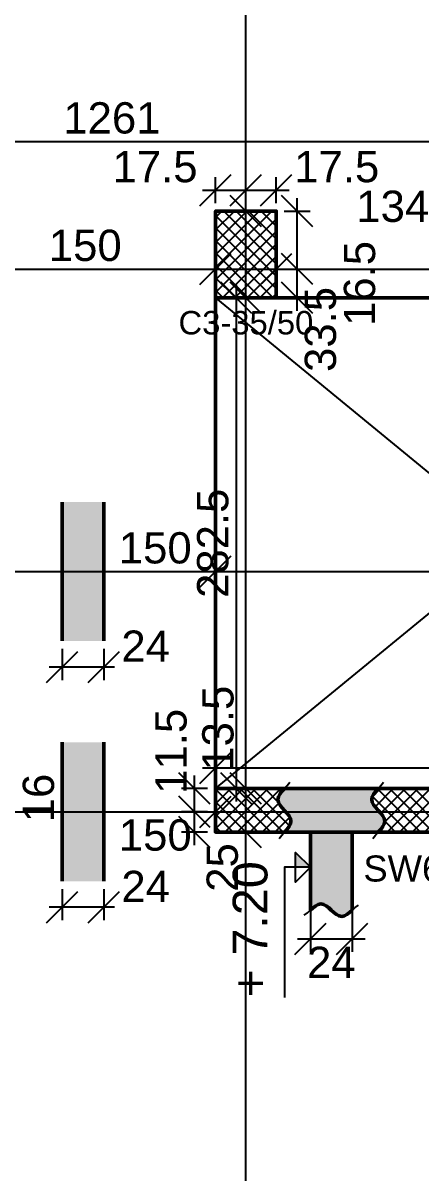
# Model space of a CAD drawing. Header units: millimetres. Extents: x -231 to 4719, y -2977 to 4533.
# Drawn here: x 887 to 1116, y 3048 to 3711 of the extents above; entities that cross this region are included whole.
import ezdxf
from ezdxf.enums import TextEntityAlignment as Align

# ---------------------------------------------------------------- set-up
doc = ezdxf.new("R2010")
doc.units = ezdxf.units.MM
for name, color, linetype, lineweight in [('COLUMN', 4, 'Continuous', 50), ('OPENING', 90, 'Continuous', 50), ('WALL', 1, 'Continuous', 50)]:
    doc.layers.add(name, color=color, linetype=linetype, lineweight=lineweight)
for name, color, linetype in [('FW_AXIS', 7, 'Continuous'), ('FW_COLUMN_HATCH', 8, 'Continuous'), ('FW_DIM', 7, 'Continuous'), ('FW_OPENING', 1, 'Continuous'), ('FW_SLAB_SECTION', 8, 'Continuous'), ('FW_TEXT', 7, 'Continuous'), ('FW_WALL_HATCH', 8, 'Continuous'), ('FW_WALL_SECTION', 8, 'Continuous')]:
    doc.layers.add(name, color=color, linetype=linetype)
doc.styles.add('REBAR_TXT', font='arial.ttf')
doc.styles.get("Standard").update_dxf_attribs({"font": 'arial.ttf'})
doc.dimstyles.new('FW_DIM', dxfattribs={"dimtxt": 18, "dimasz": 9, "dimexe": 7.5, "dimexo": 4.5, "dimgap": 4.5, "dimtad": 1, "dimdec": 0, "dimtxsty": 'Standard', "dimtsz": 9, "dimcen": 2.5, "dimdle": 7.5, "dimclrd": 256, "dimclre": 256, "dimclrt": 7, "dimazin": 3, "dimtfac": 1, "dimtmove": 2, "dimatfit": 3})

# ---------------------------------------------------------------- blocks, each defined once
blk = doc.blocks.new('_OBLIQUE')
at = {"color": 0, "linetype": 'BYBLOCK'}
blk.add_line((-0.5, -0.5), (0.5, 0.5), dxfattribs=at)
blk = doc.blocks.new('*D11')
for p, q in [((1052.66, 3240.32), (1052.66, 3175.82)), ((1076.66, 3240.32), (1076.66, 3175.82)), ((1045.16, 3183.32), (1084.16, 3183.32))]:
    blk.add_line(p, q)
at = {"layer": 'Defpoints'}
for p in [(1052.66, 3244.82), (1076.66, 3244.82), (1052.66, 3183.32)]:
    blk.add_point(p, dxfattribs=at)
at = {"layer": 'FW_DIM', "xscale": 18, "yscale": 18}
for p in [(1052.66, 3183.32), (1076.66, 3183.32)]:
    blk.add_blockref('_OBLIQUE', p, dxfattribs=at)
at = {"layer": 'FW_DIM', "color": 7, "insert": (1064.66, 3169.82), "char_height": 18, "attachment_point": 5}
blk.add_mtext('24', dxfattribs=at)
blk = doc.blocks.new('*D14')
for p, q in [((909.81, 3211.99), (909.81, 3193.99)), ((933.81, 3211.99), (933.81, 3193.99)), ((939.81, 3201.49), (902.31, 3201.49))]:
    blk.add_line(p, q)
at = {"layer": 'Defpoints'}
for p in [(909.81, 3216.49), (933.81, 3216.49), (909.81, 3201.49)]:
    blk.add_point(p, dxfattribs=at)
at = {"layer": 'FW_DIM', "xscale": 18, "yscale": 18}
for p in [(909.81, 3201.49), (933.81, 3201.49)]:
    blk.add_blockref('_OBLIQUE', p, dxfattribs=at)
at = {"layer": 'FW_DIM', "color": 7, "insert": (957.81, 3213.49), "char_height": 18, "attachment_point": 5}
blk.add_mtext('24', dxfattribs=at)
blk = doc.blocks.new('*D16')
for p, q in [((909.81, 3350.35), (909.81, 3332.35)), ((933.81, 3350.35), (933.81, 3332.35)), ((939.81, 3339.85), (902.31, 3339.85))]:
    blk.add_line(p, q)
at = {"layer": 'Defpoints'}
for p in [(909.81, 3354.85), (933.81, 3354.85), (909.81, 3339.85)]:
    blk.add_point(p, dxfattribs=at)
at = {"layer": 'FW_DIM', "xscale": 18, "yscale": 18}
for p in [(909.81, 3339.85), (933.81, 3339.85)]:
    blk.add_blockref('_OBLIQUE', p, dxfattribs=at)
at = {"layer": 'FW_DIM', "color": 7, "insert": (957.81, 3351.85), "char_height": 18, "attachment_point": 5}
blk.add_mtext('24', dxfattribs=at)
blk = doc.blocks.new('*D55')
for p, q in [((985.99, 3237.32), (985.99, 3263.99)), ((993.49, 3256.49), (978.49, 3256.49)), ((993.49, 3244.82), (978.49, 3244.82))]:
    blk.add_line(p, q)
at = {"layer": 'Defpoints'}
for p in [(997.99, 3256.49), (985.99, 3244.82), (997.99, 3244.82)]:
    blk.add_point(p, dxfattribs=at)
at = {"layer": 'FW_DIM', "xscale": 18, "yscale": 18, "rotation": 90}
for p in [(985.99, 3256.49), (985.99, 3244.82)]:
    blk.add_blockref('_OBLIQUE', p, dxfattribs=at)
at = {"layer": 'FW_DIM', "color": 7, "insert": (972.49, 3291.29), "char_height": 18, "attachment_point": 5, "rotation": 90}
blk.add_mtext('11.5', dxfattribs=at)
blk = doc.blocks.new('*D56')
for p, q in [((985.99, 3248.99), (985.99, 3277.33)), ((993.49, 3269.83), (978.49, 3269.83)), ((993.49, 3256.49), (978.49, 3256.49))]:
    blk.add_line(p, q)
at = {"layer": 'Defpoints'}
for p in [(997.99, 3269.83), (985.99, 3256.49), (997.99, 3256.49)]:
    blk.add_point(p, dxfattribs=at)
at = {"layer": 'FW_DIM', "xscale": 18, "yscale": 18, "rotation": 90}
for p in [(985.99, 3269.83), (985.99, 3256.49)]:
    blk.add_blockref('_OBLIQUE', p, dxfattribs=at)
at = {"layer": 'FW_DIM', "color": 7, "insert": (999.49, 3304.63), "char_height": 18, "attachment_point": 5, "rotation": 90}
blk.add_mtext('13.5', dxfattribs=at)
blk = doc.blocks.new('*D65')
for p, q in [((998.01, 3606.86), (998.01, 3621.86)), ((1015.5, 3606.86), (1015.5, 3621.86)), ((990.51, 3614.36), (1023, 3614.36))]:
    blk.add_line(p, q)
at = {"layer": 'Defpoints'}
for p in [(998.01, 3614.36), (998.01, 3602.36), (1015.5, 3602.36)]:
    blk.add_point(p, dxfattribs=at)
at = {"layer": 'FW_DIM', "xscale": 18, "yscale": 18}
for p in [(998.01, 3614.36), (1015.5, 3614.36)]:
    blk.add_blockref('_OBLIQUE', p, dxfattribs=at)
at = {"layer": 'FW_DIM', "color": 7, "insert": (963.21, 3627.86), "char_height": 18, "attachment_point": 5}
blk.add_mtext('17.5', dxfattribs=at)
blk = doc.blocks.new('*D66')
for p, q in [((1015.5, 3606.86), (1015.5, 3621.86)), ((1032.99, 3606.86), (1032.99, 3621.86)), ((1008, 3614.36), (1040.49, 3614.36))]:
    blk.add_line(p, q)
at = {"layer": 'Defpoints'}
for p in [(1015.5, 3614.36), (1015.5, 3602.36), (1032.99, 3602.36)]:
    blk.add_point(p, dxfattribs=at)
at = {"layer": 'FW_DIM', "xscale": 18, "yscale": 18}
for p in [(1015.5, 3614.36), (1032.99, 3614.36)]:
    blk.add_blockref('_OBLIQUE', p, dxfattribs=at)
at = {"layer": 'FW_DIM', "color": 7, "insert": (1067.79, 3627.86), "char_height": 18, "attachment_point": 5}
blk.add_mtext('17.5', dxfattribs=at)
blk = doc.blocks.new('*D67')
for p, q in [((1044.99, 3544.85), (1044.99, 3576.52)), ((1037.49, 3569.02), (1052.49, 3569.02)), ((1037.49, 3552.35), (1052.49, 3552.35))]:
    blk.add_line(p, q)
at = {"layer": 'Defpoints'}
for p in [(1032.99, 3569.02), (1032.99, 3552.35), (1044.99, 3552.35)]:
    blk.add_point(p, dxfattribs=at)
at = {"layer": 'FW_DIM', "xscale": 18, "yscale": 18, "rotation": 90}
for p in [(1044.99, 3569.02), (1044.99, 3552.35)]:
    blk.add_blockref('_OBLIQUE', p, dxfattribs=at)
at = {"layer": 'FW_DIM', "color": 7, "insert": (1080.99, 3560.69), "char_height": 18, "attachment_point": 5, "rotation": 90}
blk.add_mtext('16.5', dxfattribs=at)
blk = doc.blocks.new('*D68')
for p, q in [((1044.99, 3561.52), (1044.99, 3609.86)), ((1037.49, 3602.36), (1052.49, 3602.36)), ((1037.49, 3569.02), (1052.49, 3569.02))]:
    blk.add_line(p, q)
at = {"layer": 'Defpoints'}
for p in [(1032.99, 3602.36), (1032.99, 3569.02), (1044.99, 3569.02)]:
    blk.add_point(p, dxfattribs=at)
at = {"layer": 'FW_DIM', "xscale": 18, "yscale": 18, "rotation": 90}
for p in [(1044.99, 3602.36), (1044.99, 3569.02)]:
    blk.add_blockref('_OBLIQUE', p, dxfattribs=at)
at = {"layer": 'FW_DIM', "color": 7, "insert": (1058.49, 3534.22), "char_height": 18, "attachment_point": 5, "rotation": 90}
blk.add_mtext('33.5', dxfattribs=at)
blk = doc.blocks.new('*D72')
for p, q in [((860.21, 3248.99), (860.21, 3279.82)), ((852.71, 3272.32), (867.71, 3272.32)), ((852.71, 3256.49), (867.71, 3256.49))]:
    blk.add_line(p, q)
at = {"layer": 'Defpoints'}
for p in [(848.21, 3272.32), (848.21, 3256.49), (860.21, 3256.49)]:
    blk.add_point(p, dxfattribs=at)
at = {"layer": 'FW_DIM', "xscale": 18, "yscale": 18, "rotation": 90}
for p in [(860.21, 3272.32), (860.21, 3256.49)]:
    blk.add_blockref('_OBLIQUE', p, dxfattribs=at)
at = {"layer": 'FW_DIM', "color": 7, "insert": (896.21, 3264.4), "char_height": 18, "attachment_point": 5, "rotation": 90}
blk.add_mtext('16', dxfattribs=at)
blk = doc.blocks.new('*D73')
for p, q in [((998.01, 3274.33), (998.01, 3289.33)), ((1342, 3274.33), (1342, 3289.33)), ((990.51, 3281.83), (1349.5, 3281.83))]:
    blk.add_line(p, q)
at = {"layer": 'Defpoints'}
for p in [(998.01, 3281.83), (998.01, 3269.83), (1342, 3269.83)]:
    blk.add_point(p, dxfattribs=at)
at = {"layer": 'FW_DIM', "xscale": 18, "yscale": 18}
for p in [(998.01, 3281.83), (1342, 3281.83)]:
    blk.add_blockref('_OBLIQUE', p, dxfattribs=at)
at = {"layer": 'FW_DIM', "color": 7, "insert": (1170.01, 3295.33), "char_height": 18, "attachment_point": 5}
blk.add_mtext('344', dxfattribs=at)
blk = doc.blocks.new('*D74')
for p, q in [((1010.01, 3262.33), (1010.01, 3559.85)), ((1002.51, 3552.35), (1017.51, 3552.35)), ((1002.51, 3269.83), (1017.51, 3269.83))]:
    blk.add_line(p, q)
at = {"layer": 'Defpoints'}
for p in [(998.01, 3552.35), (998.01, 3269.83), (1010.01, 3269.83)]:
    blk.add_point(p, dxfattribs=at)
at = {"layer": 'FW_DIM', "xscale": 18, "yscale": 18, "rotation": 90}
for p in [(1010.01, 3552.35), (1010.01, 3269.83)]:
    blk.add_blockref('_OBLIQUE', p, dxfattribs=at)
at = {"layer": 'FW_DIM', "color": 7, "insert": (996.51, 3411.09), "char_height": 18, "attachment_point": 5, "rotation": 90}
blk.add_mtext('282.5', dxfattribs=at)
blk = doc.blocks.new('*D84')
for p, q in [((848.21, 3260.99), (848.21, 3263.99)), ((997.99, 3260.99), (997.99, 3263.99)), ((840.71, 3256.49), (1005.49, 3256.49))]:
    blk.add_line(p, q)
at = {"layer": 'Defpoints'}
for p in [(848.21, 3256.49), (848.21, 3256.49), (997.99, 3256.49)]:
    blk.add_point(p, dxfattribs=at)
at = {"layer": 'FW_DIM', "xscale": 18, "yscale": 18}
for p in [(848.21, 3256.49), (997.99, 3256.49)]:
    blk.add_blockref('_OBLIQUE', p, dxfattribs=at)
at = {"layer": 'FW_DIM', "color": 7, "insert": (963.34, 3242.99), "char_height": 18, "attachment_point": 5}
blk.add_mtext('150', dxfattribs=at)
blk = doc.blocks.new('*D85')
for p, q in [((997.99, 3260.99), (997.99, 3263.99)), ((1197.99, 3260.99), (1197.99, 3263.99)), ((990.49, 3256.49), (1205.49, 3256.49))]:
    blk.add_line(p, q)
at = {"layer": 'Defpoints'}
for p in [(997.99, 3256.49), (997.99, 3256.49), (1197.99, 3256.49)]:
    blk.add_point(p, dxfattribs=at)
at = {"layer": 'FW_DIM', "xscale": 18, "yscale": 18}
for p in [(997.99, 3256.49), (1197.99, 3256.49)]:
    blk.add_blockref('_OBLIQUE', p, dxfattribs=at)
at = {"layer": 'FW_DIM', "color": 7, "insert": (1225.59, 3269.99), "char_height": 18, "attachment_point": 5}
blk.add_mtext('200', dxfattribs=at)
blk = doc.blocks.new('*D90')
for p, q in [((848.07, 3399.35), (848.07, 3402.35)), ((998.01, 3399.35), (998.01, 3402.35)), ((840.57, 3394.85), (1005.51, 3394.85))]:
    blk.add_line(p, q)
at = {"layer": 'Defpoints'}
for p in [(848.07, 3394.85), (848.07, 3394.85), (998.01, 3394.85)]:
    blk.add_point(p, dxfattribs=at)
at = {"layer": 'FW_DIM', "xscale": 18, "yscale": 18}
for p in [(848.07, 3394.85), (998.01, 3394.85)]:
    blk.add_blockref('_OBLIQUE', p, dxfattribs=at)
at = {"layer": 'FW_DIM', "color": 7, "insert": (963.34, 3408.35), "char_height": 18, "attachment_point": 5}
blk.add_mtext('150', dxfattribs=at)
blk = doc.blocks.new('*D94')
for p, q in [((848.1, 3573.52), (848.1, 3576.52)), ((998.01, 3573.52), (998.01, 3576.52)), ((840.6, 3569.02), (1005.51, 3569.02))]:
    blk.add_line(p, q)
at = {"layer": 'Defpoints'}
for p in [(848.1, 3569.02), (848.1, 3569.02), (998.01, 3569.02)]:
    blk.add_point(p, dxfattribs=at)
at = {"layer": 'FW_DIM', "xscale": 18, "yscale": 18}
for p in [(848.1, 3569.02), (998.01, 3569.02)]:
    blk.add_blockref('_OBLIQUE', p, dxfattribs=at)
at = {"layer": 'FW_DIM', "color": 7, "insert": (923.06, 3582.52), "char_height": 18, "attachment_point": 5}
blk.add_mtext('150', dxfattribs=at)
blk = doc.blocks.new('*D95')
for p, q in [((998.01, 3573.52), (998.01, 3576.52)), ((1032.99, 3573.52), (1032.99, 3576.52)), ((990.51, 3569.02), (1040.49, 3569.02))]:
    blk.add_line(p, q)
at = {"layer": 'Defpoints'}
for p in [(998.01, 3569.02), (998.01, 3569.02), (1032.99, 3569.02)]:
    blk.add_point(p, dxfattribs=at)
at = {"layer": 'FW_DIM', "xscale": 18, "yscale": 18}
for p in [(998.01, 3569.02), (1032.99, 3569.02)]:
    blk.add_blockref('_OBLIQUE', p, dxfattribs=at)
blk = doc.blocks.new('*D96')
for p, q in [((1032.99, 3573.52), (1032.99, 3576.52)), ((1167, 3573.52), (1167, 3576.52)), ((1025.49, 3569.02), (1174.5, 3569.02))]:
    blk.add_line(p, q)
at = {"layer": 'Defpoints'}
for p in [(1032.99, 3569.02), (1032.99, 3569.02), (1167, 3569.02)]:
    blk.add_point(p, dxfattribs=at)
at = {"layer": 'FW_DIM', "xscale": 18, "yscale": 18}
for p in [(1032.99, 3569.02), (1167, 3569.02)]:
    blk.add_blockref('_OBLIQUE', p, dxfattribs=at)
at = {"layer": 'FW_DIM', "color": 7, "insert": (1100, 3605.02), "char_height": 18, "attachment_point": 5}
blk.add_mtext('134', dxfattribs=at)
blk = doc.blocks.new('*D99')
for p, q in [((307.81, 3646.92), (307.81, 3649.92)), ((1568.99, 3646.92), (1568.99, 3649.92)), ((300.31, 3642.42), (1576.49, 3642.42))]:
    blk.add_line(p, q)
at = {"layer": 'Defpoints'}
for p in [(307.81, 3642.42), (307.81, 3642.42), (1568.99, 3642.42)]:
    blk.add_point(p, dxfattribs=at)
at = {"layer": 'FW_DIM', "xscale": 18, "yscale": 18}
for p in [(307.81, 3642.42), (1568.99, 3642.42)]:
    blk.add_blockref('_OBLIQUE', p, dxfattribs=at)
at = {"layer": 'FW_DIM', "color": 7, "insert": (938.4, 3655.92), "char_height": 18, "attachment_point": 5}
blk.add_mtext('1261', dxfattribs=at)
blk = doc.blocks.new('*D134')
for p, q in [((1015.5, 2616.35), (1015.5, 3252.32)), ((1011, 3244.82), (1008, 3244.82)), ((1011, 2623.85), (1008, 2623.85))]:
    blk.add_line(p, q)
at = {"layer": 'Defpoints'}
for p in [(1015.5, 3244.82), (1015.5, 2623.85), (1015.5, 2623.85)]:
    blk.add_point(p, dxfattribs=at)
at = {"layer": 'FW_DIM', "xscale": 18, "yscale": 18, "rotation": 90}
for p in [(1015.5, 3244.82), (1015.5, 2623.85)]:
    blk.add_blockref('_OBLIQUE', p, dxfattribs=at)
at = {"layer": 'FW_DIM', "color": 7, "insert": (1002, 2819.98), "char_height": 18, "attachment_point": 5, "rotation": 90}
blk.add_mtext('621', dxfattribs=at)
blk = doc.blocks.new('*D135')
for p, q in [((1015.5, 3237.32), (1015.5, 3277.33)), ((1011, 3269.83), (1008, 3269.83)), ((1011, 3244.82), (1008, 3244.82))]:
    blk.add_line(p, q)
at = {"layer": 'Defpoints'}
for p in [(1015.5, 3269.83), (1015.5, 3244.82), (1015.5, 3244.82)]:
    blk.add_point(p, dxfattribs=at)
at = {"layer": 'FW_DIM', "xscale": 18, "yscale": 18, "rotation": 90}
for p in [(1015.5, 3269.83), (1015.5, 3244.82)]:
    blk.add_blockref('_OBLIQUE', p, dxfattribs=at)
at = {"layer": 'FW_DIM', "color": 7, "insert": (1002, 3224.42), "char_height": 18, "attachment_point": 5, "rotation": 90}
blk.add_mtext('25', dxfattribs=at)
blk = doc.blocks.new('*D136')
for p, q in [((1015.5, 3544.85), (1015.5, 3609.86)), ((1011, 3602.36), (1008, 3602.36)), ((1011, 3552.35), (1008, 3552.35))]:
    blk.add_line(p, q)
at = {"layer": 'Defpoints'}
for p in [(1015.5, 3602.36), (1015.5, 3552.35), (1015.5, 3552.35)]:
    blk.add_point(p, dxfattribs=at)
at = {"layer": 'FW_DIM', "xscale": 18, "yscale": 18, "rotation": 90}
for p in [(1015.5, 3602.36), (1015.5, 3552.35)]:
    blk.add_blockref('_OBLIQUE', p, dxfattribs=at)
blk = doc.blocks.new('*D137')
for p, q in [((1015.5, 3594.86), (1015.5, 4189.77)), ((1011, 4182.27), (1008, 4182.27)), ((1011, 3602.36), (1008, 3602.36))]:
    blk.add_line(p, q)
at = {"layer": 'Defpoints'}
for p in [(1015.5, 4182.27), (1015.5, 3602.36), (1015.5, 3602.36)]:
    blk.add_point(p, dxfattribs=at)
at = {"layer": 'FW_DIM', "xscale": 18, "yscale": 18, "rotation": 90}
for p in [(1015.5, 4182.27), (1015.5, 3602.36)]:
    blk.add_blockref('_OBLIQUE', p, dxfattribs=at)
at = {"layer": 'FW_DIM', "color": 7, "insert": (1002, 3892.32), "char_height": 18, "attachment_point": 5, "rotation": 90}
blk.add_mtext('580', dxfattribs=at)

msp = doc.modelspace()

# ---------------------------------------------------------------- hatches: boundary and pattern name
at = {"layer": 'FW_COLUMN_HATCH'}
h = msp.add_hatch(dxfattribs=at)
h.set_pattern_fill('ANSI37', scale=1.6)
h.paths.add_polyline_path([(1032.99, 3552.35), (998.01, 3552.35), (998.01, 3602.36), (1032.99, 3602.36), (1032.99, 3552.35)])
at = {"layer": 'FW_SLAB_SECTION'}
h = msp.add_hatch(color=8, dxfattribs=at)
h.dxf.hatch_style = 1
h.paths.add_polyline_path([(933.81, 3354.85), (933.81, 3434.85), (909.81, 3434.85), (909.81, 3354.85), (933.81, 3354.85)])
h = msp.add_hatch(color=8, dxfattribs=at)
h.dxf.hatch_style = 1
h.paths.add_polyline_path([(933.81, 3216.49), (933.81, 3296.49), (909.81, 3296.49), (909.81, 3216.49), (933.81, 3216.49)])
at = {"layer": 'FW_WALL_HATCH'}
h = msp.add_hatch(dxfattribs=at)
h.set_pattern_fill('ANSI37', scale=1.6)
h.paths.add_polyline_path([(997.99, 3269.83), (1037.66, 3269.83), (1036.22, 3268.27), (1035.01, 3266.7), (1034.19, 3265.14), (1033.91, 3263.58), (1034.19, 3262.01), (1035.01, 3260.45), (1036.22, 3258.89), (1037.66, 3257.32), (1039.1, 3255.76), (1040.31, 3254.2), (1041.13, 3252.63), (1041.41, 3251.07), (1041.13, 3249.51), (1040.31, 3247.94), (1039.1, 3246.38), (1037.66, 3244.82), (997.99, 3244.82), (997.99, 3269.83)])
h = msp.add_hatch(dxfattribs=at)
h.set_pattern_fill('ANSI37', scale=1.6)
h.paths.add_polyline_path([(1197.99, 3269.83), (1197.99, 3244.82), (1091.66, 3244.82), (1093.1, 3246.38), (1094.31, 3247.94), (1095.13, 3249.51), (1095.41, 3251.07), (1095.13, 3252.63), (1094.31, 3254.2), (1093.1, 3255.76), (1091.66, 3257.32), (1090.22, 3258.89), (1089.01, 3260.45), (1088.19, 3262.01), (1087.91, 3263.58), (1088.19, 3265.14), (1089.01, 3266.7), (1090.22, 3268.27), (1091.66, 3269.83), (1197.99, 3269.83)])
at = {"layer": 'FW_WALL_SECTION'}
h = msp.add_hatch(color=8, dxfattribs=at)
h.dxf.hatch_style = 1
h.paths.add_polyline_path([(1076.66, 3199.82), (1075.16, 3198.44), (1073.66, 3197.27), (1072.16, 3196.49), (1070.66, 3196.22), (1069.16, 3196.49), (1067.66, 3197.27), (1066.16, 3198.44), (1064.66, 3199.82), (1063.16, 3201.19), (1061.66, 3202.36), (1060.16, 3203.14), (1058.66, 3203.42), (1057.16, 3203.14), (1055.66, 3202.36), (1054.16, 3201.19), (1052.66, 3199.82), (1052.66, 3244.82), (1037.66, 3244.82), (1039.1, 3246.38), (1040.31, 3247.94), (1041.13, 3249.51), (1041.41, 3251.07), (1041.13, 3252.63), (1040.31, 3254.2), (1039.1, 3255.76), (1037.66, 3257.32), (1036.22, 3258.89), (1035.01, 3260.45), (1034.19, 3262.01), (1033.91, 3263.58), (1034.19, 3265.14), (1035.01, 3266.7), (1036.22, 3268.27), (1037.66, 3269.83), (1091.66, 3269.83), (1090.22, 3268.27), (1089.01, 3266.7), (1088.19, 3265.14), (1087.91, 3263.58), (1088.19, 3262.01), (1089.01, 3260.45), (1090.22, 3258.89), (1091.66, 3257.32), (1093.1, 3255.76), (1094.31, 3254.2), (1095.13, 3252.63), (1095.41, 3251.07), (1095.13, 3249.51), (1094.31, 3247.94), (1093.1, 3246.38), (1091.66, 3244.82), (1076.66, 3244.82), (1076.66, 3199.82)])
h = msp.add_hatch(color=7, dxfattribs=at)
h.dxf.hatch_style = 1
h.paths.add_polyline_path([(1052.66, 3224.57), (1044.11, 3233.12), (1044.11, 3224.57)])

# ---------------------------------------------------------------- linework, layer by layer
at = {"layer": 'COLUMN'}
msp.add_lwpolyline([(1032.99, 3552.35), (998.01, 3552.35), (998.01, 3602.36), (1032.99, 3602.36)], close=True, dxfattribs=at)
at = {"layer": 'FW_AXIS', "color": 8}
for p, q in [((1015.5, 2617.31), (1015.5, 4207.31)), ((0, 3642.42), (1569.04, 3642.42)), ((0, 3569.02), (1569.04, 3569.02)), ((0, 3394.85), (1569.04, 3394.85)), ((0, 3256.49), (1569.04, 3256.49))]:
    msp.add_line(p, q, dxfattribs=at)
at = {"layer": 'FW_OPENING'}
for p, q in [((998.01, 3269.83), (1342, 3552.35)), ((998.01, 3552.35), (1342, 3269.83))]:
    msp.add_line(p, q, dxfattribs=at)
at = {"layer": 'FW_SLAB_SECTION', "color": 7, "lineweight": 50}
for p, q in [((909.81, 3354.85), (909.81, 3434.85)), ((933.81, 3354.85), (933.81, 3434.85)), ((909.81, 3216.49), (909.81, 3296.49)), ((933.81, 3216.49), (933.81, 3296.49))]:
    msp.add_line(p, q, dxfattribs=at)
at = {"layer": 'FW_WALL_SECTION', "lineweight": 25}
for points in [[(1034.62, 3241.06), (1036.09, 3243.1), (1037.95, 3245.13), (1039.75, 3247.16), (1041, 3249.19), (1041.41, 3251.23), (1040.86, 3253.26), (1039.49, 3255.29), (1037.66, 3257.32), (1035.83, 3259.36), (1034.46, 3261.39), (1033.91, 3263.42), (1034.32, 3265.45), (1035.58, 3267.49), (1037.37, 3269.52), (1039.23, 3271.55), (1040.7, 3273.58)], [(1088.62, 3241.06), (1090.09, 3243.1), (1091.95, 3245.13), (1093.75, 3247.16), (1095, 3249.19), (1095.41, 3251.23), (1094.86, 3253.26), (1093.49, 3255.29), (1091.66, 3257.32), (1089.83, 3259.36), (1088.46, 3261.39), (1087.91, 3263.42), (1088.32, 3265.45), (1089.58, 3267.49), (1091.37, 3269.52), (1093.23, 3271.55), (1094.7, 3273.58)], [(1049.06, 3196.9), (1051.01, 3198.31), (1052.96, 3200.1), (1054.91, 3201.82), (1056.86, 3203.02), (1058.81, 3203.41), (1060.76, 3202.89), (1062.71, 3201.57), (1064.66, 3199.82), (1066.61, 3198.06), (1068.56, 3196.75), (1070.51, 3196.22), (1072.46, 3196.61), (1074.41, 3197.82), (1076.36, 3199.53), (1078.31, 3201.32), (1080.26, 3202.73)]]:
    msp.add_lwpolyline(points, dxfattribs=at)
at = {"layer": 'FW_WALL_SECTION', "lineweight": 50}
msp.add_lwpolyline([(1076.66, 3199.82), (1075.16, 3198.44), (1073.66, 3197.27), (1072.16, 3196.49), (1070.66, 3196.22), (1069.16, 3196.49), (1067.66, 3197.27), (1066.16, 3198.44), (1064.66, 3199.82), (1063.16, 3201.19), (1061.66, 3202.36), (1060.16, 3203.14), (1058.66, 3203.42), (1057.16, 3203.14), (1055.66, 3202.36), (1054.16, 3201.19), (1052.66, 3199.82), (1052.66, 3244.82), (1037.66, 3244.82), (1039.1, 3246.38), (1040.31, 3247.94), (1041.13, 3249.51), (1041.41, 3251.07), (1041.13, 3252.63), (1040.31, 3254.2), (1039.1, 3255.76), (1037.66, 3257.32), (1036.22, 3258.89), (1035.01, 3260.45), (1034.19, 3262.01), (1033.91, 3263.58), (1034.19, 3265.14), (1035.01, 3266.7), (1036.22, 3268.27), (1037.66, 3269.83), (1091.66, 3269.83), (1090.22, 3268.27), (1089.01, 3266.7), (1088.19, 3265.14), (1087.91, 3263.58), (1088.19, 3262.01), (1089.01, 3260.45), (1090.22, 3258.89), (1091.66, 3257.32), (1093.1, 3255.76), (1094.31, 3254.2), (1095.13, 3252.63), (1095.41, 3251.07), (1095.13, 3249.51), (1094.31, 3247.94), (1093.1, 3246.38), (1091.66, 3244.82), (1076.66, 3244.82), (1076.66, 3199.82)], close=True, dxfattribs=at)
at = {"layer": 'FW_WALL_SECTION'}
msp.add_lwpolyline([(1052.66, 3224.57), (1044.11, 3216.02), (1044.11, 3233.12)], close=True, dxfattribs=at)
msp.add_lwpolyline([(1052.66, 3224.57), (1037.66, 3224.57), (1037.66, 3149.57)], dxfattribs=at)
at = {"layer": 'OPENING'}
msp.add_lwpolyline([(998.01, 3552.35), (1342, 3552.35), (1342, 3269.83), (998.01, 3269.83)], close=True, dxfattribs=at)
at = {"layer": 'WALL'}
msp.add_lwpolyline([(997.99, 3269.83), (1197.99, 3269.83), (1197.99, 3244.82), (997.99, 3244.82)], close=True, dxfattribs=at)

# ---------------------------------------------------------------- texts
at = {"layer": 'FW_TEXT', "color": 7, "style": 'REBAR_TXT'}
for s, height, p in [('C3-35/50', 13.5, (1015.5, 3544.85)), ('SW6 200X25', 15, (1144.83, 3231.32))]:
    msp.add_text(s, height=height, dxfattribs=at).set_placement(p, align=Align.TOP_CENTER)
at = {"layer": 'FW_WALL_SECTION', "color": 7, "style": 'REBAR_TXT'}
msp.add_text('+ 7.20', height=20, rotation=90, dxfattribs=at).set_placement((1033.91, 3149.57), align=Align.BOTTOM_LEFT)

# ---------------------------------------------------------------- dimensions: what is measured, and where the dimension line sits
at = {"layer": 'FW_DIM'}
for base, p1, p2, text, picture, middle in [((1015.5, 3602.36), (1015.5, 3602.36), (1015.5, 4182.27), '580', '*D137', (1002, 3892.32)), ((1015.5, 3552.35), (1015.5, 3552.35), (1015.5, 3602.36), ' ', '*D136', (1015.5, 3577.36)), ((1044.99, 3569.02), (1032.99, 3569.02), (1032.99, 3602.36), '33.5', '*D68', (1058.49, 3534.22)), ((1044.99, 3552.35), (1032.99, 3552.35), (1032.99, 3569.02), '16.5', '*D67', (1080.99, 3560.69)), ((1010.01, 3269.83), (998.01, 3269.83), (998.01, 3552.35), '282.5', '*D74', (996.51, 3411.09)), ((985.99, 3256.49), (997.99, 3256.49), (997.99, 3269.83), '13.5', '*D56', (999.49, 3304.63)), ((985.99, 3244.82), (997.99, 3244.82), (997.99, 3256.49), '11.5', '*D55', (972.49, 3291.29)), ((860.21, 3256.49), (848.21, 3256.49), (848.21, 3272.32), '16', '*D72', (896.21, 3264.4)), ((1015.5, 3244.82), (1015.5, 3244.82), (1015.5, 3269.83), '25', '*D135', (1002, 3224.42)), ((1015.5, 2623.85), (1015.5, 2623.85), (1015.5, 3244.82), '621', '*D134', (1002, 2819.98))]:
    dim = msp.add_linear_dim(base=base, p1=p1, p2=p2, angle=90, text=text, dimstyle='FW_DIM', override={"dimtmove": 2}, dxfattribs=at)
    dim.commit()
    dim.dimension.update_dxf_attribs({"geometry": picture, "text_midpoint": middle, "dimtype": 160})
for base, p1, p2, text, picture, middle in [((307.81, 3642.42), (307.81, 3642.42), (1568.99, 3642.42), '1261', '*D99', (938.4, 3655.92)), ((998.01, 3614.36), (998.01, 3602.36), (1015.5, 3602.36), '17.5', '*D65', (963.21, 3627.86)), ((1015.5, 3614.36), (1015.5, 3602.36), (1032.99, 3602.36), '17.5', '*D66', (1067.79, 3627.86)), ((1032.99, 3569.02), (1032.99, 3569.02), (1167, 3569.02), '134', '*D96', (1100, 3605.02)), ((848.1, 3569.02), (848.1, 3569.02), (998.01, 3569.02), '150', '*D94', (923.06, 3582.52)), ((998.01, 3569.02), (998.01, 3569.02), (1032.99, 3569.02), ' ', '*D95', (1015.5, 3569.02)), ((848.07, 3394.85), (848.07, 3394.85), (998.01, 3394.85), '150', '*D90', (963.34, 3408.35)), ((909.81, 3339.85), (909.81, 3354.85), (933.81, 3354.85), '24', '*D16', (957.81, 3351.85)), ((998.01, 3281.83), (998.01, 3269.83), (1342, 3269.83), '344', '*D73', (1170.01, 3295.33)), ((997.99, 3256.49), (997.99, 3256.49), (1197.99, 3256.49), '200', '*D85', (1225.59, 3269.99)), ((848.21, 3256.49), (848.21, 3256.49), (997.99, 3256.49), '150', '*D84', (963.34, 3242.99)), ((1052.66, 3183.32), (1052.66, 3244.82), (1076.66, 3244.82), '24', '*D11', (1064.66, 3169.82)), ((909.81, 3201.49), (909.81, 3216.49), (933.81, 3216.49), '24', '*D14', (957.81, 3213.49))]:
    dim = msp.add_linear_dim(base=base, p1=p1, p2=p2, text=text, dimstyle='FW_DIM', override={"dimtmove": 2}, dxfattribs=at)
    dim.commit()
    dim.dimension.update_dxf_attribs({"geometry": picture, "text_midpoint": middle, "dimtype": 160})

doc.saveas('drawing.dxf')
